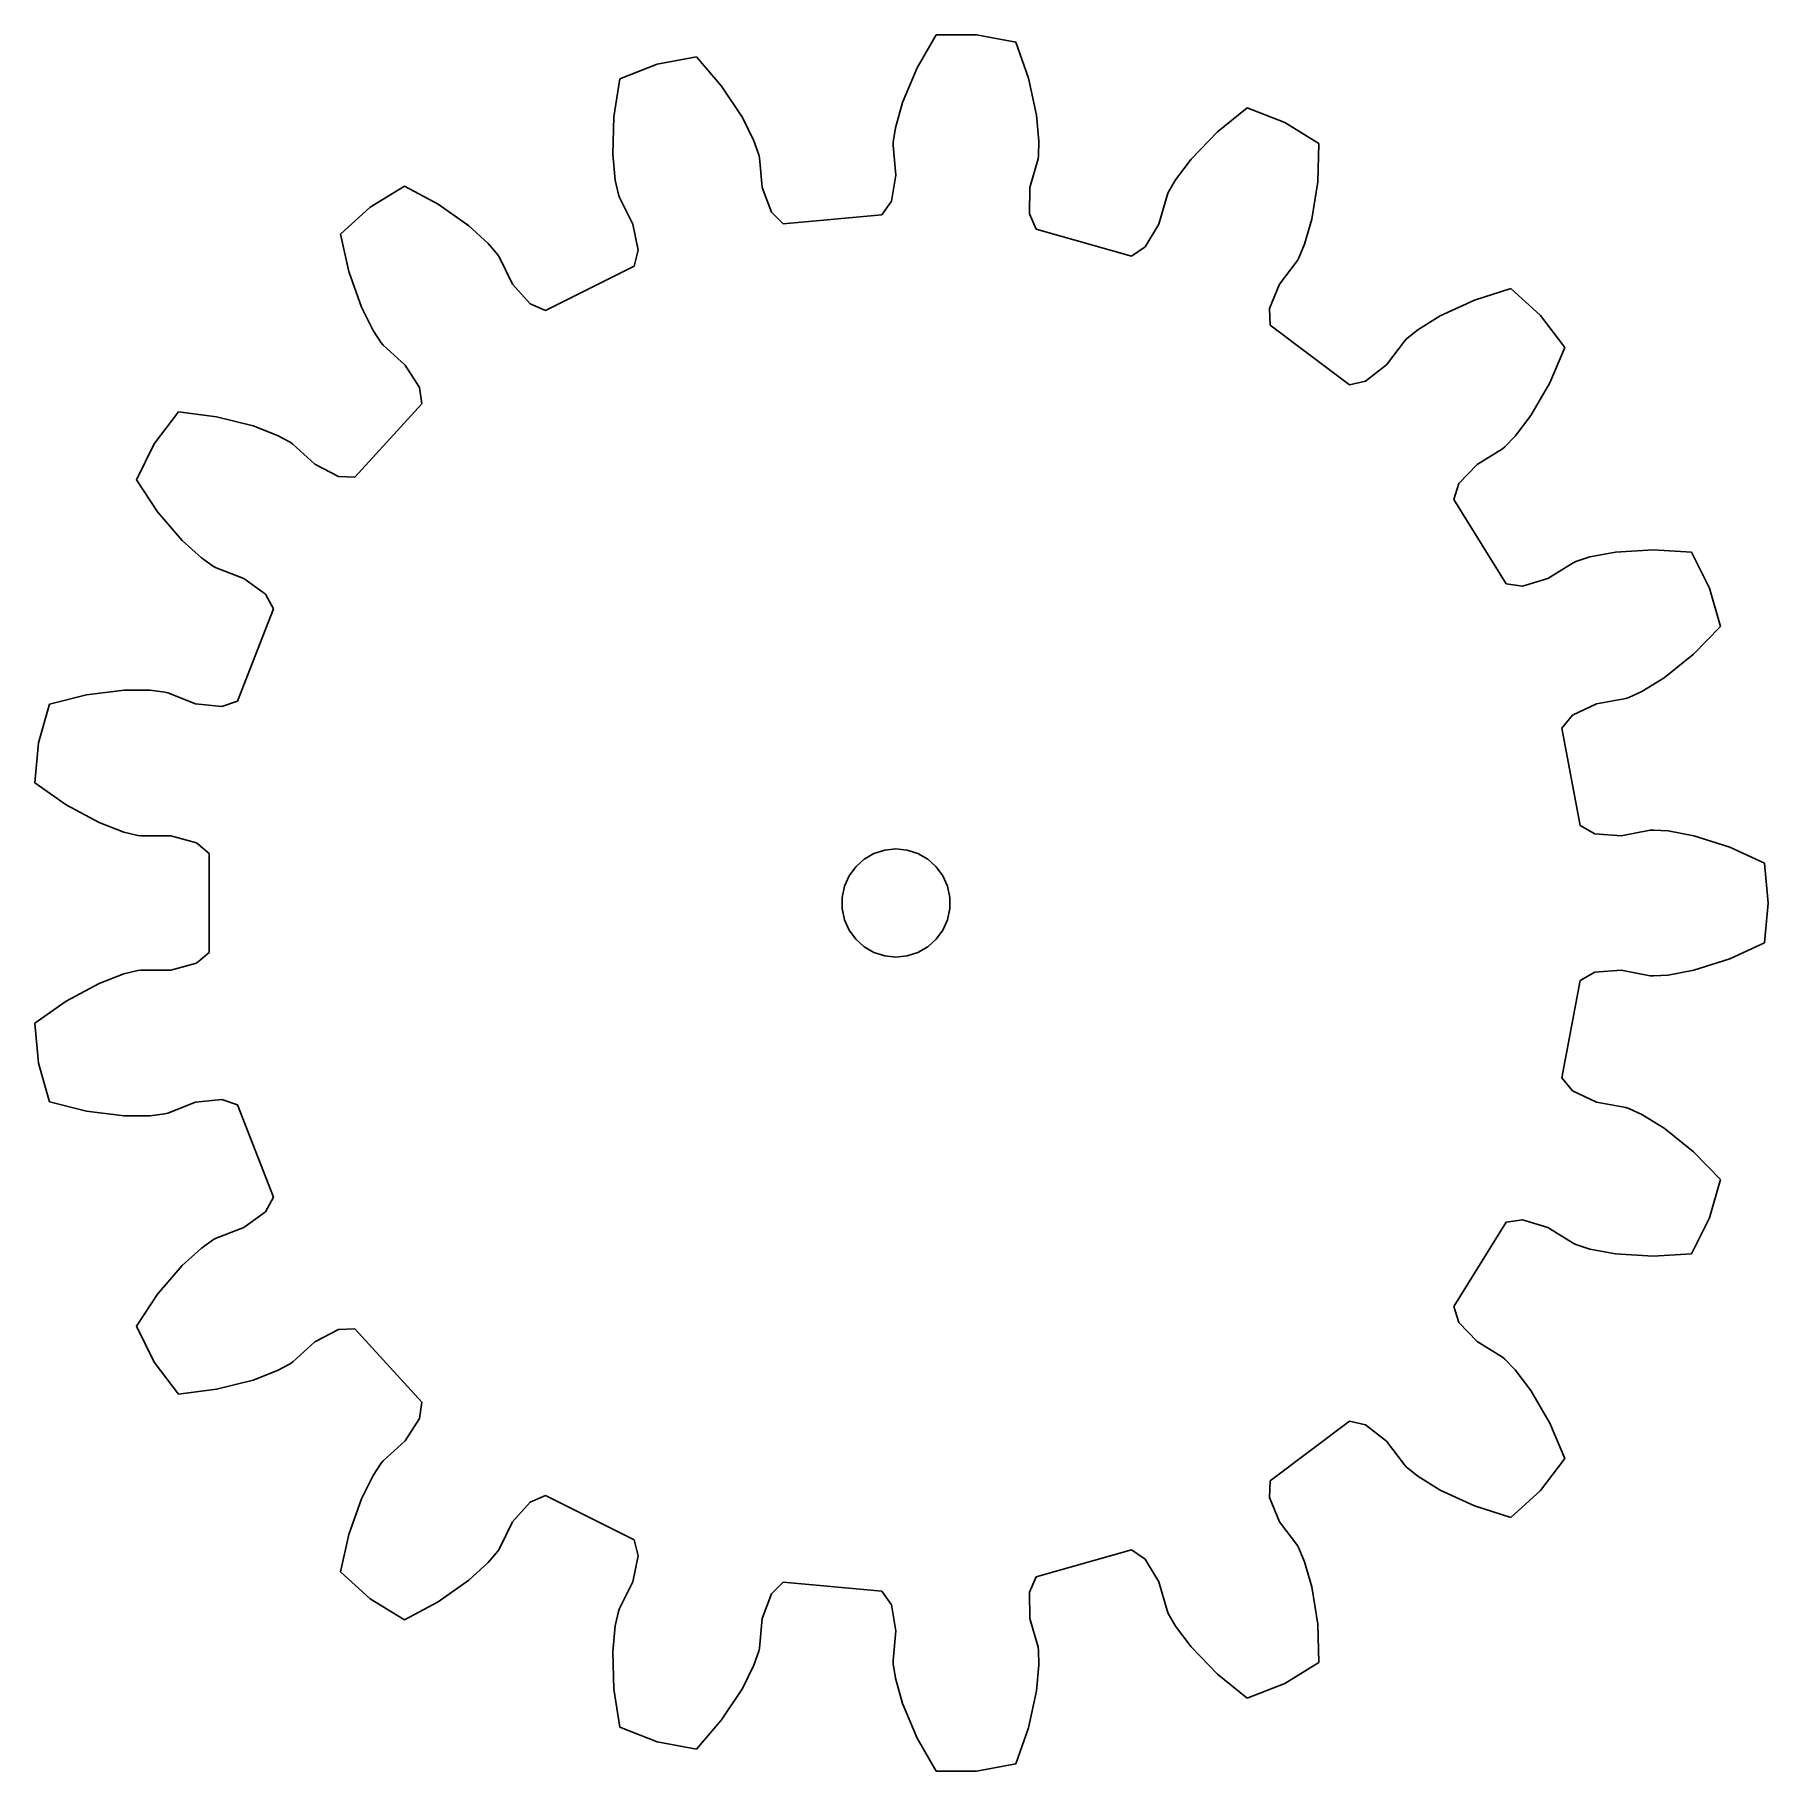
# Model space of a CAD drawing. Header units: metres. Extents: x -23.9 to 24.2, y -24.1 to 24.1.
import ezdxf

# ---------------------------------------------------------------- set-up
doc = ezdxf.new("R2010")
doc.units = ezdxf.units.M

msp = doc.modelspace()

# ---------------------------------------------------------------- linework, layer by layer
for p, q in [((1.119, 24.088), (0.588, 23.166)), ((2.232, 24.088), (1.119, 24.088)), ((3.326, 23.884), (2.232, 24.088)), ((3.679, 22.88), (3.326, 23.884)), ((-6.62, 23.268), (-7.658, 22.866)), ((-5.526, 23.473), (-6.62, 23.268)), ((-4.835, 22.664), (-5.526, 23.473)), ((0.588, 23.166), (0.182, 22.204)), ((-7.658, 22.866), (-7.821, 21.814)), ((-4.259, 21.793), (-4.835, 22.664)), ((3.901, 21.86), (3.679, 22.88)), ((0.182, 22.204), (-0.016, 21.507)), ((-7.821, 21.814), (-7.852, 20.771)), ((-3.936, 21.143), (-4.259, 21.793)), ((3.967, 21.138), (3.901, 21.86)), ((9.745, 22.058), (8.917, 21.39)), ((10.783, 21.655), (9.745, 22.058)), ((-0.016, 21.507), (-0.078, 21.105)), ((8.917, 21.39), (8.191, 20.639)), ((11.73, 21.069), (10.783, 21.655)), ((-7.852, 20.771), (-7.784, 20.049)), ((-3.802, 20.76), (-3.936, 21.143)), ((-3.783, 20.675), (-3.802, 20.76)), ((-0.078, 21.105), (-0.08, 21.018)), ((-0.08, 21.018), (-0.003, 20.196)), ((3.941, 20.646), (3.955, 20.732)), ((3.955, 20.732), (3.967, 21.138)), ((11.696, 20.006), (11.73, 21.069)), ((-3.708, 19.852), (-3.783, 20.675)), ((3.714, 19.851), (3.941, 20.646)), ((8.191, 20.639), (7.754, 20.06)), ((-13.632, 19.891), (-14.579, 19.305)), ((-12.695, 19.387), (-13.632, 19.891)), ((-7.784, 20.049), (-7.697, 19.652)), ((-3.454, 19.164), (-3.708, 19.852)), ((-0.003, 20.196), (-0.126, 19.472)), ((3.702, 19.118), (3.714, 19.851)), ((7.754, 20.06), (7.552, 19.708)), ((11.534, 18.974), (11.696, 20.006)), ((-14.579, 19.305), (-15.401, 18.555)), ((-11.844, 18.783), (-12.695, 19.387)), ((-7.697, 19.652), (-7.668, 19.57)), ((-7.668, 19.57), (-7.298, 18.831)), ((-0.126, 19.472), (-0.388, 19.094)), ((7.518, 19.628), (7.292, 18.833)), ((7.552, 19.708), (7.518, 19.628)), ((-7.298, 18.831), (-7.152, 18.112)), ((-3.127, 18.84), (-3.454, 19.164)), ((-0.388, 19.094), (-3.127, 18.84)), ((3.89, 18.698), (3.702, 19.118)), ((7.292, 18.833), (6.916, 18.203)), ((11.335, 18.277), (11.534, 18.974)), ((-15.401, 18.555), (-15.173, 17.516)), ((-11.308, 18.294), (-11.844, 18.783)), ((6.536, 17.945), (3.89, 18.698)), ((-11.044, 17.985), (-11.308, 18.294)), ((-10.996, 17.912), (-11.044, 17.985)), ((-10.629, 17.172), (-10.996, 17.912)), ((-7.152, 18.112), (-7.259, 17.665)), ((6.916, 18.203), (6.536, 17.945)), ((10.634, 17.169), (11.133, 17.828)), ((11.133, 17.828), (11.177, 17.903)), ((11.177, 17.903), (11.335, 18.277)), ((-15.173, 17.516), (-14.825, 16.532)), ((-7.259, 17.665), (-9.722, 16.438)), ((-10.143, 16.622), (-10.629, 17.172)), ((10.358, 16.489), (10.634, 17.169)), ((17.055, 17.048), (16.042, 16.724)), ((17.878, 16.298), (17.055, 17.048)), ((-14.825, 16.532), (-14.501, 15.883)), ((-9.722, 16.438), (-10.143, 16.622)), ((10.381, 16.03), (10.358, 16.489)), ((16.042, 16.724), (15.093, 16.287)), ((12.577, 14.372), (10.381, 16.03)), ((14.477, 15.904), (14.161, 15.649)), ((15.093, 16.287), (14.477, 15.904)), ((18.549, 15.409), (17.878, 16.298)), ((-14.501, 15.883), (-14.276, 15.545)), ((-14.276, 15.545), (-14.219, 15.479)), ((-14.219, 15.479), (-13.608, 14.923)), ((14.101, 15.587), (13.603, 14.927)), ((14.161, 15.649), (14.101, 15.587)), ((18.133, 14.43), (18.549, 15.409)), ((-13.608, 14.923), (-13.212, 14.305)), ((13.025, 14.475), (12.577, 14.372)), ((13.603, 14.927), (13.025, 14.475)), ((-13.212, 14.305), (-13.15, 13.85)), ((17.61, 13.526), (18.133, 14.43)), ((-19.897, 13.624), (-20.568, 12.735)), ((-18.842, 13.492), (-19.897, 13.624)), ((-17.829, 13.236), (-18.842, 13.492)), ((-13.15, 13.85), (-15.004, 11.816)), ((17.172, 12.948), (17.61, 13.526)), ((-17.153, 12.973), (-17.829, 13.236)), ((-20.568, 12.735), (-21.064, 11.739)), ((-16.796, 12.781), (-17.153, 12.973)), ((-16.725, 12.73), (-16.796, 12.781)), ((-16.114, 12.173), (-16.725, 12.73)), ((16.118, 12.168), (16.821, 12.602)), ((16.821, 12.602), (16.889, 12.657)), ((16.889, 12.657), (17.172, 12.948)), ((-15.463, 11.836), (-16.114, 12.173)), ((15.615, 11.634), (16.118, 12.168)), ((-21.064, 11.739), (-20.476, 10.852)), ((-15.004, 11.816), (-15.463, 11.836)), ((15.471, 11.197), (15.615, 11.634)), ((16.92, 8.858), (15.471, 11.197)), ((-20.476, 10.852), (-19.795, 10.06)), ((-19.795, 10.06), (-19.259, 9.572)), ((19.958, 9.735), (19.245, 9.601)), ((21, 9.8), (19.958, 9.735)), ((22.062, 9.736), (21, 9.8)), ((22.558, 8.739), (22.062, 9.736)), ((-19.259, 9.572), (-18.927, 9.338)), ((-18.927, 9.338), (-18.851, 9.297)), ((-18.851, 9.297), (-18.08, 8.999)), ((18.779, 9.441), (18.077, 9.005)), ((18.858, 9.477), (18.779, 9.441)), ((19.245, 9.601), (18.858, 9.477)), ((-18.08, 8.999), (-17.487, 8.567)), ((17.375, 8.793), (16.92, 8.858)), ((18.077, 9.005), (17.375, 8.793)), ((22.863, 7.668), (22.558, 8.739)), ((-17.487, 8.567), (-17.265, 8.164)), ((-17.265, 8.164), (-18.259, 5.598)), ((22.121, 6.905), (22.863, 7.668)), ((21.307, 6.251), (22.121, 6.905)), ((-21.406, 5.902), (-22.443, 5.774)), ((-20.681, 5.901), (-21.406, 5.902)), ((-20.278, 5.851), (-20.681, 5.901)), ((-20.194, 5.829), (-20.278, 5.851)), ((-19.424, 5.53), (-20.194, 5.829)), ((20.321, 5.701), (20.69, 5.87)), ((20.69, 5.87), (21.307, 6.251)), ((-23.475, 5.516), (-23.78, 4.445)), ((-22.443, 5.774), (-23.475, 5.516)), ((-18.694, 5.45), (-19.424, 5.53)), ((-18.259, 5.598), (-18.694, 5.45)), ((18.764, 5.207), (19.425, 5.524)), ((19.425, 5.524), (20.238, 5.675)), ((20.238, 5.675), (20.321, 5.701)), ((18.471, 4.852), (18.764, 5.207)), ((18.977, 2.148), (18.471, 4.852)), ((-23.78, 4.445), (-23.882, 3.337)), ((-23.882, 3.337), (-23.013, 2.723)), ((-23.013, 2.723), (-22.093, 2.23)), ((-22.093, 2.23), (-21.416, 1.969)), ((-21.416, 1.969), (-21.022, 1.87)), ((19.378, 1.922), (18.977, 2.148)), ((20.921, 2.019), (20.109, 1.867)), ((21.008, 2.025), (20.921, 2.019)), ((21.413, 2), (21.008, 2.025)), ((22.126, 1.868), (21.413, 2)), ((-21.022, 1.87), (-20.936, 1.859)), ((-20.936, 1.859), (-20.11, 1.86)), ((-20.11, 1.86), (-19.401, 1.671)), ((-19.401, 1.671), (-19.049, 1.376)), ((-0.61, 1.37), (-0.312, 1.467)), ((-0.312, 1.467), (0, 1.5)), ((0, 1.5), (0.312, 1.467)), ((0.312, 1.467), (0.61, 1.37)), ((20.109, 1.867), (19.378, 1.922)), ((23.122, 1.552), (22.126, 1.868)), ((24.089, 1.109), (23.122, 1.552)), ((-19.049, 1.376), (-19.049, -1.376)), ((-1.299, 0.75), (-1.115, 1.004)), ((-1.115, 1.004), (-0.882, 1.214)), ((-0.882, 1.214), (-0.61, 1.37)), ((0.61, 1.37), (0.882, 1.214)), ((0.882, 1.214), (1.115, 1.004)), ((1.115, 1.004), (1.299, 0.75)), ((24.192, 0), (24.089, 1.109)), ((-1.427, 0.464), (-1.299, 0.75)), ((1.299, 0.75), (1.427, 0.464)), ((-1.492, 0.157), (-1.427, 0.464)), ((-1.492, -0.157), (-1.492, 0.157)), ((1.427, 0.464), (1.492, 0.157)), ((1.492, 0.157), (1.492, -0.157)), ((24.089, -1.109), (24.192, 0)), ((-1.427, -0.464), (-1.492, -0.157)), ((-1.299, -0.75), (-1.427, -0.464)), ((1.427, -0.464), (1.299, -0.75)), ((1.492, -0.157), (1.427, -0.464)), ((-1.115, -1.004), (-1.299, -0.75)), ((1.299, -0.75), (1.115, -1.004)), ((-19.049, -1.376), (-19.401, -1.671)), ((-0.882, -1.214), (-1.115, -1.004)), ((-0.61, -1.37), (-0.882, -1.214)), ((-0.312, -1.467), (-0.61, -1.37)), ((0.61, -1.37), (0.312, -1.467)), ((0.882, -1.214), (0.61, -1.37)), ((1.115, -1.004), (0.882, -1.214)), ((23.122, -1.552), (24.089, -1.109)), ((-21.022, -1.87), (-21.416, -1.969)), ((-20.936, -1.859), (-21.022, -1.87)), ((-20.11, -1.86), (-20.936, -1.859)), ((-19.401, -1.671), (-20.11, -1.86)), ((0, -1.5), (-0.312, -1.467)), ((0.312, -1.467), (0, -1.5)), ((18.977, -2.148), (19.378, -1.922)), ((19.378, -1.922), (20.109, -1.867)), ((20.109, -1.867), (20.921, -2.019)), ((21.413, -2), (22.126, -1.868)), ((22.126, -1.868), (23.122, -1.552)), ((-22.093, -2.23), (-23.013, -2.723)), ((-21.416, -1.969), (-22.093, -2.23)), ((18.471, -4.852), (18.977, -2.148)), ((20.921, -2.019), (21.008, -2.025)), ((21.008, -2.025), (21.413, -2)), ((-23.013, -2.723), (-23.882, -3.337)), ((-23.882, -3.337), (-23.78, -4.445)), ((-23.78, -4.445), (-23.475, -5.516)), ((18.764, -5.207), (18.471, -4.852)), ((19.425, -5.524), (18.764, -5.207)), ((-23.475, -5.516), (-22.443, -5.774)), ((-22.443, -5.774), (-21.406, -5.902)), ((-20.194, -5.829), (-19.424, -5.53)), ((-19.424, -5.53), (-18.694, -5.45)), ((-18.694, -5.45), (-18.259, -5.598)), ((-18.259, -5.598), (-17.265, -8.164)), ((20.238, -5.675), (19.425, -5.524)), ((20.321, -5.701), (20.238, -5.675)), ((20.69, -5.87), (20.321, -5.701)), ((-21.406, -5.902), (-20.681, -5.901)), ((-20.681, -5.901), (-20.278, -5.851)), ((-20.278, -5.851), (-20.194, -5.829)), ((21.307, -6.251), (20.69, -5.87)), ((22.121, -6.905), (21.307, -6.251)), ((22.863, -7.668), (22.121, -6.905)), ((22.558, -8.739), (22.863, -7.668)), ((-17.265, -8.164), (-17.487, -8.567)), ((-17.487, -8.567), (-18.08, -8.999)), ((-18.08, -8.999), (-18.851, -9.297)), ((15.471, -11.197), (16.92, -8.858)), ((16.92, -8.858), (17.375, -8.793)), ((17.375, -8.793), (18.077, -9.005)), ((18.077, -9.005), (18.779, -9.441)), ((22.062, -9.736), (22.558, -8.739)), ((-19.259, -9.572), (-19.795, -10.06)), ((-18.927, -9.338), (-19.259, -9.572)), ((-18.851, -9.297), (-18.927, -9.338)), ((18.779, -9.441), (18.858, -9.477)), ((18.858, -9.477), (19.245, -9.601)), ((19.245, -9.601), (19.958, -9.735)), ((-19.795, -10.06), (-20.476, -10.852)), ((19.958, -9.735), (21, -9.8)), ((21, -9.8), (22.062, -9.736)), ((-20.476, -10.852), (-21.064, -11.739)), ((15.615, -11.634), (15.471, -11.197)), ((-21.064, -11.739), (-20.568, -12.735)), ((-16.114, -12.173), (-15.463, -11.836)), ((-15.463, -11.836), (-15.004, -11.816)), ((-15.004, -11.816), (-13.15, -13.85)), ((16.118, -12.168), (15.615, -11.634)), ((-16.725, -12.73), (-16.114, -12.173)), ((16.821, -12.602), (16.118, -12.168)), ((-20.568, -12.735), (-19.897, -13.624)), ((-17.829, -13.236), (-17.153, -12.973)), ((-17.153, -12.973), (-16.796, -12.781)), ((-16.796, -12.781), (-16.725, -12.73)), ((16.889, -12.657), (16.821, -12.602)), ((17.172, -12.948), (16.889, -12.657)), ((17.61, -13.526), (17.172, -12.948)), ((-18.842, -13.492), (-17.829, -13.236)), ((-19.897, -13.624), (-18.842, -13.492)), ((-13.15, -13.85), (-13.212, -14.305)), ((18.133, -14.43), (17.61, -13.526)), ((-13.212, -14.305), (-13.608, -14.923)), ((10.381, -16.03), (12.577, -14.372)), ((12.577, -14.372), (13.025, -14.475)), ((18.549, -15.409), (18.133, -14.43)), ((-13.608, -14.923), (-14.219, -15.479)), ((13.025, -14.475), (13.603, -14.927)), ((13.603, -14.927), (14.101, -15.587)), ((17.878, -16.298), (18.549, -15.409)), ((-14.501, -15.883), (-14.825, -16.532)), ((-14.276, -15.545), (-14.501, -15.883)), ((-14.219, -15.479), (-14.276, -15.545)), ((14.101, -15.587), (14.161, -15.649)), ((14.161, -15.649), (14.477, -15.904)), ((10.358, -16.489), (10.381, -16.03)), ((14.477, -15.904), (15.093, -16.287)), ((15.093, -16.287), (16.042, -16.724)), ((17.055, -17.048), (17.878, -16.298)), ((-14.825, -16.532), (-15.173, -17.516)), ((-10.629, -17.172), (-10.143, -16.622)), ((-10.143, -16.622), (-9.722, -16.438)), ((-9.722, -16.438), (-7.259, -17.665)), ((10.634, -17.169), (10.358, -16.489)), ((16.042, -16.724), (17.055, -17.048)), ((-10.996, -17.912), (-10.629, -17.172)), ((11.133, -17.828), (10.634, -17.169)), ((-15.173, -17.516), (-15.401, -18.555)), ((-7.259, -17.665), (-7.152, -18.112)), ((-11.844, -18.783), (-11.308, -18.294)), ((-11.308, -18.294), (-11.044, -17.985)), ((-11.044, -17.985), (-10.996, -17.912)), ((-7.152, -18.112), (-7.298, -18.831)), ((3.89, -18.698), (6.536, -17.945)), ((6.536, -17.945), (6.916, -18.203)), ((6.916, -18.203), (7.292, -18.833)), ((11.177, -17.903), (11.133, -17.828)), ((11.335, -18.277), (11.177, -17.903)), ((11.534, -18.974), (11.335, -18.277)), ((-15.401, -18.555), (-14.579, -19.305)), ((-12.695, -19.387), (-11.844, -18.783)), ((3.702, -19.118), (3.89, -18.698)), ((-7.298, -18.831), (-7.668, -19.57)), ((-3.708, -19.852), (-3.454, -19.164)), ((-3.454, -19.164), (-3.127, -18.84)), ((-3.127, -18.84), (-0.388, -19.094)), ((-0.388, -19.094), (-0.126, -19.472)), ((3.714, -19.851), (3.702, -19.118)), ((7.292, -18.833), (7.518, -19.628)), ((11.696, -20.006), (11.534, -18.974)), ((-14.579, -19.305), (-13.632, -19.891)), ((-13.632, -19.891), (-12.695, -19.387)), ((-7.697, -19.652), (-7.784, -20.049)), ((-7.668, -19.57), (-7.697, -19.652)), ((-0.126, -19.472), (-0.003, -20.196)), ((7.518, -19.628), (7.552, -19.708)), ((7.552, -19.708), (7.754, -20.06)), ((-7.784, -20.049), (-7.852, -20.771)), ((-3.783, -20.675), (-3.708, -19.852)), ((-0.003, -20.196), (-0.08, -21.018)), ((3.941, -20.646), (3.714, -19.851)), ((7.754, -20.06), (8.191, -20.639)), ((11.73, -21.069), (11.696, -20.006)), ((-3.802, -20.76), (-3.783, -20.675)), ((3.955, -20.732), (3.941, -20.646)), ((8.191, -20.639), (8.917, -21.39)), ((-7.852, -20.771), (-7.821, -21.814)), ((-4.259, -21.793), (-3.936, -21.143)), ((-3.936, -21.143), (-3.802, -20.76)), ((-0.08, -21.018), (-0.078, -21.105)), ((-0.078, -21.105), (-0.016, -21.507)), ((3.901, -21.86), (3.967, -21.138)), ((3.967, -21.138), (3.955, -20.732)), ((10.783, -21.655), (11.73, -21.069)), ((-0.016, -21.507), (0.182, -22.204)), ((8.917, -21.39), (9.745, -22.058)), ((9.745, -22.058), (10.783, -21.655)), ((-7.821, -21.814), (-7.658, -22.866)), ((-4.835, -22.664), (-4.259, -21.793)), ((3.679, -22.88), (3.901, -21.86)), ((0.182, -22.204), (0.588, -23.166)), ((-7.658, -22.866), (-6.62, -23.268)), ((-5.526, -23.473), (-4.835, -22.664)), ((3.326, -23.884), (3.679, -22.88)), ((-6.62, -23.268), (-5.526, -23.473)), ((0.588, -23.166), (1.119, -24.088)), ((1.119, -24.088), (2.232, -24.088)), ((2.232, -24.088), (3.326, -23.884))]:
    msp.add_line(p, q)

doc.saveas('drawing.dxf')
